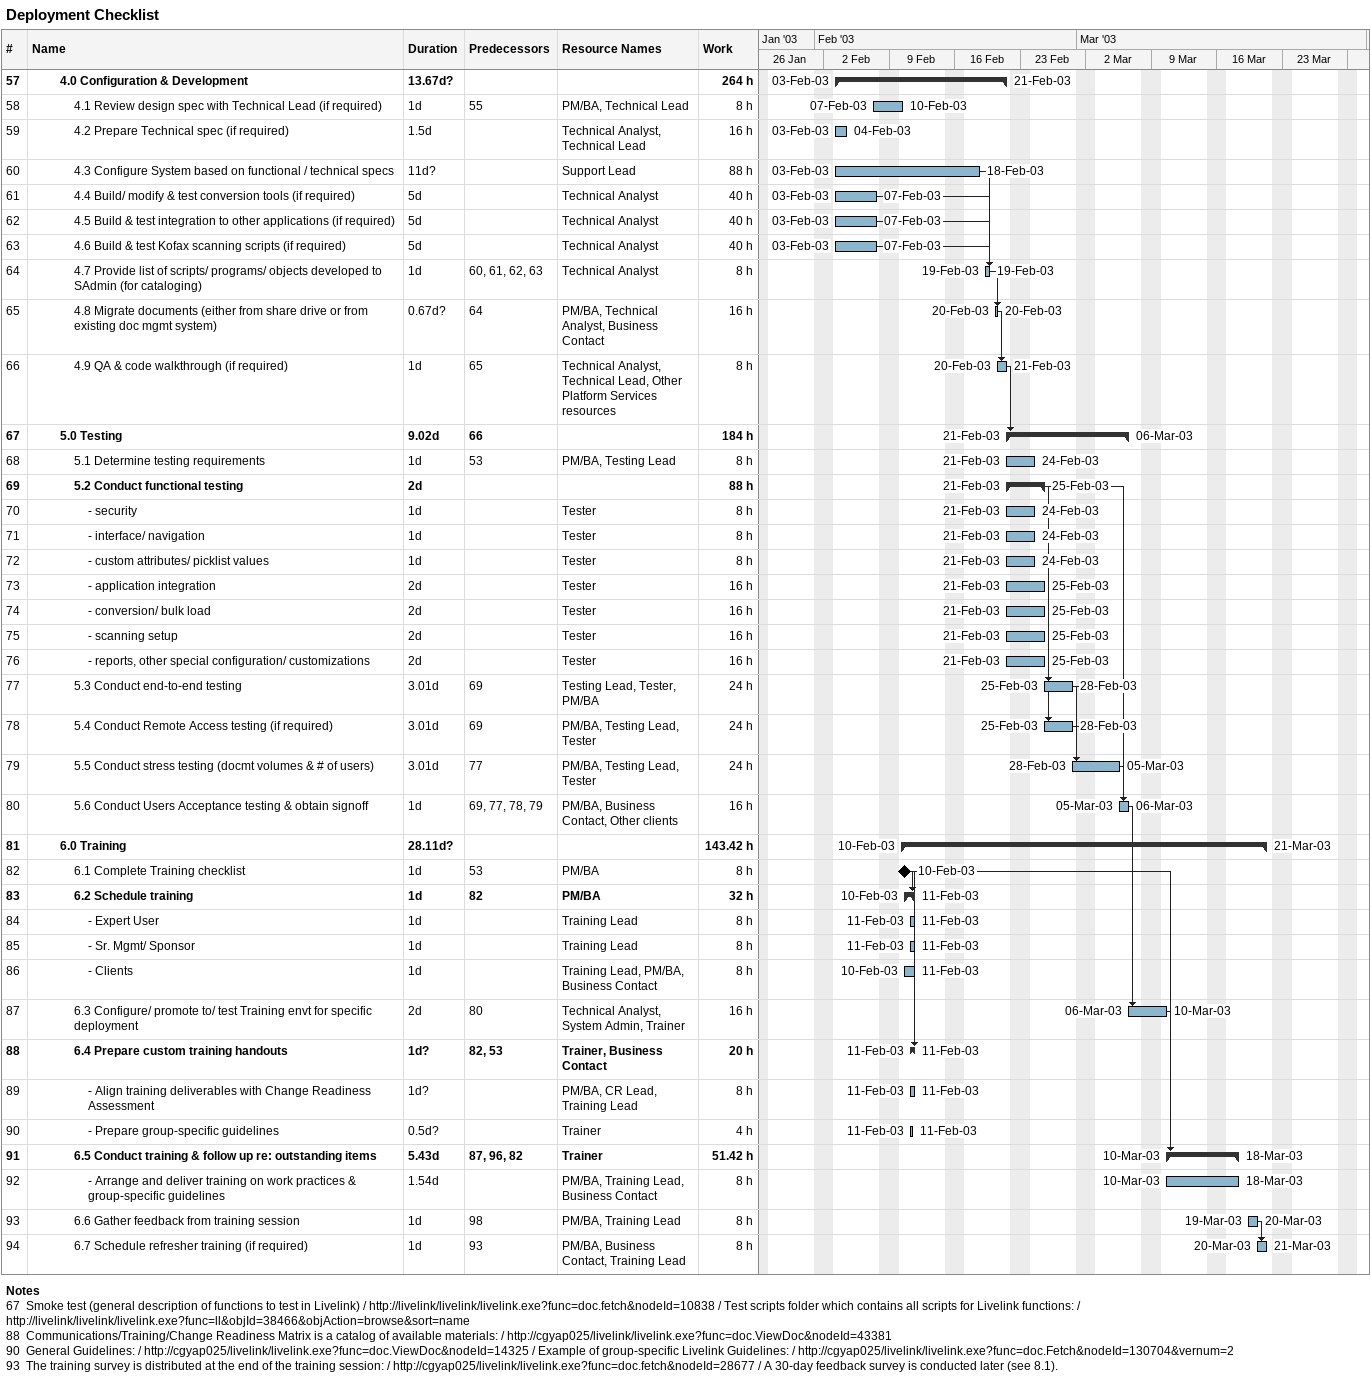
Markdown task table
Deployment Checklist

| ID | Level | Task | Duration | Start | Finish | Predecessors | Resources | Work (h) |
|---|---|---|---|---|---|---|---|---|
| 57 | 3 | **4.0 Configuration & Development** | 13.67d? | 2003-02-03 | 2003-02-21 |  |  | 264 |
| 58 | 4 | 4.1 Review design spec with Technical Lead (if required) | 1d | 2003-02-07 | 2003-02-10 | 55 | PM/BA, Technical Lead | 8 |
| 59 | 4 | 4.2 Prepare Technical spec (if required) | 1.5d | 2003-02-03 | 2003-02-04 |  | Technical Analyst, Technical Lead | 16 |
| 60 | 4 | 4.3 Configure System based on functional / technical specs | 11d? | 2003-02-03 | 2003-02-18 |  | Support Lead | 88 |
| 61 | 4 | 4.4 Build/ modify & test conversion tools (if required) | 5d | 2003-02-03 | 2003-02-07 |  | Technical Analyst | 40 |
| 62 | 4 | 4.5 Build & test integration to other applications (if required) | 5d | 2003-02-03 | 2003-02-07 |  | Technical Analyst | 40 |
| 63 | 4 | 4.6 Build & test Kofax scanning scripts (if required) | 5d | 2003-02-03 | 2003-02-07 |  | Technical Analyst | 40 |
| 64 | 4 | 4.7 Provide list of scripts/ programs/ objects developed to SAdmin (for cataloging) | 1d | 2003-02-19 | 2003-02-19 | 60, 61, 62, 63 | Technical Analyst | 8 |
| 65 | 4 | 4.8 Migrate documents (either from share drive or from existing doc mgmt system) | 0.67d? | 2003-02-20 | 2003-02-20 | 64 | PM/BA, Technical Analyst, Business Contact | 16 |
| 66 | 4 | 4.9 QA & code walkthrough (if required) | 1d | 2003-02-20 | 2003-02-21 | 65 | Technical Analyst, Technical Lead, Other Platform Services resources | 8 |
| 67 | 3 | **5.0 Testing** | 9.02d | 2003-02-21 | 2003-03-06 | 66 |  | 184 |
| 68 | 4 | 5.1 Determine testing requirements | 1d | 2003-02-21 | 2003-02-24 | 53 | PM/BA, Testing Lead | 8 |
| 69 | 4 | **5.2 Conduct functional testing** | 2d | 2003-02-21 | 2003-02-25 |  |  | 88 |
| 70 | 5 | - security | 1d | 2003-02-21 | 2003-02-24 |  | Tester | 8 |
| 71 | 5 | - interface/ navigation | 1d | 2003-02-21 | 2003-02-24 |  | Tester | 8 |
| 72 | 5 | - custom attributes/ picklist values | 1d | 2003-02-21 | 2003-02-24 |  | Tester | 8 |
| 73 | 5 | - application integration | 2d | 2003-02-21 | 2003-02-25 |  | Tester | 16 |
| 74 | 5 | - conversion/ bulk load | 2d | 2003-02-21 | 2003-02-25 |  | Tester | 16 |
| 75 | 5 | - scanning setup | 2d | 2003-02-21 | 2003-02-25 |  | Tester | 16 |
| 76 | 5 | - reports, other special configuration/ customizations | 2d | 2003-02-21 | 2003-02-25 |  | Tester | 16 |
| 77 | 4 | 5.3 Conduct end-to-end testing | 3.01d | 2003-02-25 | 2003-02-28 | 69 | Testing Lead, Tester, PM/BA | 24 |
| 78 | 4 | 5.4 Conduct Remote Access testing (if required) | 3.01d | 2003-02-25 | 2003-02-28 | 69 | PM/BA, Testing Lead, Tester | 24 |
| 79 | 4 | 5.5 Conduct stress testing (docmt volumes & # of users) | 3.01d | 2003-02-28 | 2003-03-05 | 77 | PM/BA, Testing Lead, Tester | 24 |
| 80 | 4 | 5.6 Conduct Users Acceptance testing & obtain signoff | 1d | 2003-03-05 | 2003-03-06 | 69, 77, 78, 79 | PM/BA, Business Contact, Other clients | 16 |
| 81 | 3 | **6.0 Training** | 28.11d? | 2003-02-10 | 2003-03-21 |  |  | 143.42 |
| 82 | 4 | 6.1 Complete Training checklist | 1d | 2003-02-10 | 2003-02-10 | 53 | PM/BA | 8 |
| 83 | 4 | **6.2 Schedule training** | 1d | 2003-02-10 | 2003-02-11 | 82 | PM/BA | 32 |
| 84 | 5 | - Expert User | 1d | 2003-02-11 | 2003-02-11 |  | Training Lead | 8 |
| 85 | 5 | - Sr. Mgmt/ Sponsor | 1d | 2003-02-11 | 2003-02-11 |  | Training Lead | 8 |
| 86 | 5 | - Clients | 1d | 2003-02-10 | 2003-02-11 |  | Training Lead, PM/BA, Business Contact | 8 |
| 87 | 4 | 6.3 Configure/ promote to/ test Training envt for specific deployment | 2d | 2003-03-06 | 2003-03-10 | 80 | Technical Analyst, System Admin, Trainer | 16 |
| 88 | 4 | **6.4 Prepare custom training handouts** | 1d? | 2003-02-11 | 2003-02-11 | 82, 53 | Trainer, Business Contact | 20 |
| 89 | 5 | - Align training deliverables with Change Readiness Assessment | 1d? | 2003-02-11 | 2003-02-11 |  | PM/BA, CR Lead, Training Lead | 8 |
| 90 | 5 | - Prepare group-specific guidelines | 0.5d? | 2003-02-11 | 2003-02-11 |  | Trainer | 4 |
| 91 | 4 | **6.5 Conduct training & follow up re: outstanding items** | 5.43d | 2003-03-10 | 2003-03-18 | 87, 96, 82 | Trainer | 51.42 |
| 92 | 5 | - Arrange and deliver training on work practices & group-specific guidelines | 1.54d | 2003-03-10 | 2003-03-18 |  | PM/BA, Training Lead, Business Contact | 8 |
| 93 | 4 | 6.6 Gather feedback from training session | 1d | 2003-03-19 | 2003-03-20 | 98 | PM/BA, Training Lead | 8 |
| 94 | 4 | 6.7 Schedule refresher training (if required) | 1d | 2003-03-20 | 2003-03-21 | 93 | PM/BA, Business Contact, Training Lead | 8 |

Notes
- 67: Smoke test (general description of functions to test in Livelink) / http://livelink/livelink/livelink.exe?func=doc.fetch&nodeId=10838 / Test scripts folder which contains all scripts for Livelink functions: / http://livelink/livelink/livelink.exe?func=ll&objId=38466&objAction=browse&sort=name
- 88: Communications/Training/Change Readiness Matrix is a catalog of available materials: / http://cgyap025/livelink/livelink.exe?func=doc.ViewDoc&nodeId=43381
- 90: General Guidelines: / http://cgyap025/livelink/livelink.exe?func=doc.ViewDoc&nodeId=14325 / Example of group-specific Livelink Guidelines: / http://cgyap025/livelink/livelink.exe?func=doc.Fetch&nodeId=130704&vernum=2
- 93: The training survey is distributed at the end of the training session: / http://cgyap025/livelink/livelink.exe?func=doc.fetch&nodeId=28677 / A 30-day feedback survey is conducted later (see 8.1).
